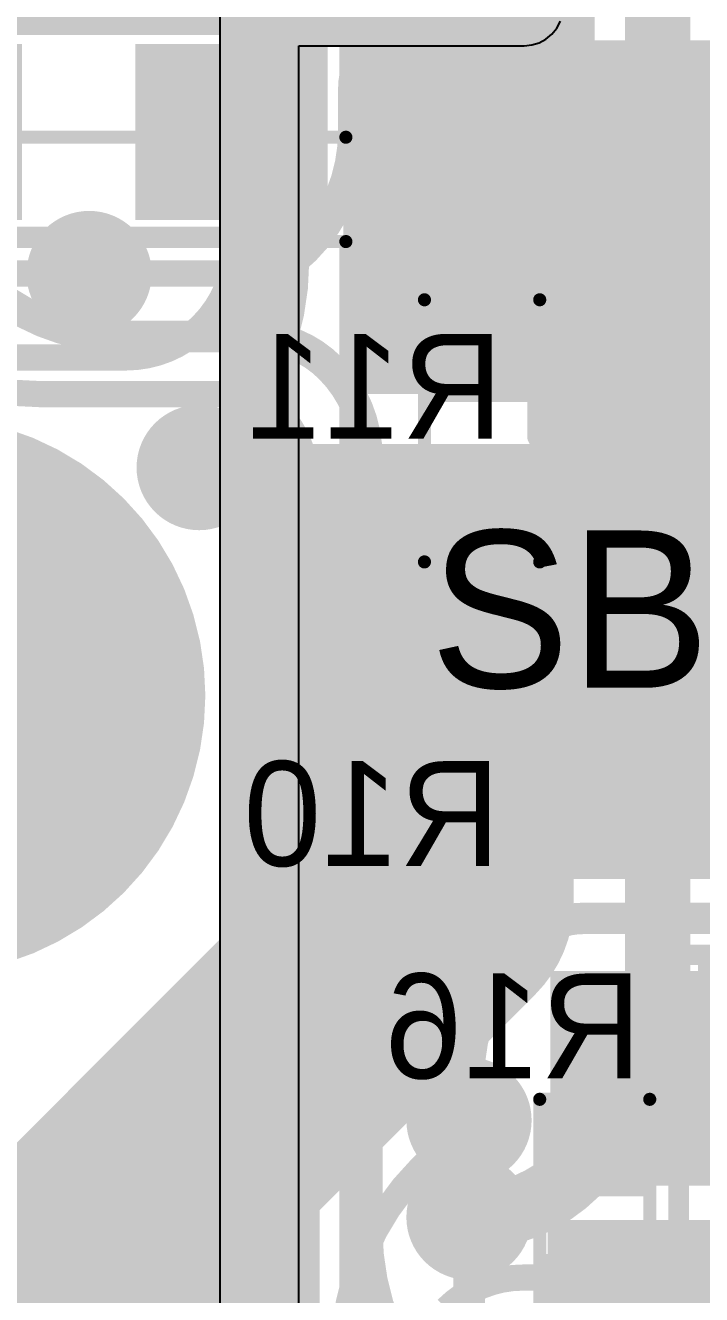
# Model space of a CAD drawing. Header units: millimetres. Extents: x 2.49 to 5.32, y 1.64 to 4.48.
# Drawn here: x 3.8247 to 4.0828, y 2.6385 to 3.1227 of the extents above; entities that cross this region are included whole.
import ezdxf

# ---------------------------------------------------------------- set-up
doc = ezdxf.new("R2010")
doc.units = ezdxf.units.MM
doc.header["$MEASUREMENT"] = 0
for name, color, linetype in [('BottomLayer', 5, 'Continuous'), ('BottomOverlay', 54, 'Continuous'), ('BottomPaste', 16, 'Continuous'), ('BottomSolder', 6, 'Continuous'), ('InternalPlane1', 76, 'Continuous'), ('InternalPlane2', 16, 'Continuous'), ('Mechanical2', 216, 'Continuous'), ('MultiLayer', 9, 'Continuous'), ('PadHoleLayer', 156, 'Continuous'), ('TopLayer', 1, 'Continuous'), ('TopOverlay', 2, 'Continuous'), ('TopPaste', 8, 'Continuous'), ('TopSolder', 216, 'Continuous'), ('ViaHoleLayer', 16, 'Continuous')]:
    doc.layers.add(name, color=color, linetype=linetype)

# ---------------------------------------------------------------- blocks, each defined once
blk = doc.blocks.new('PRT_10474_5')
at = {"layer": 'BottomLayer'}
for points, const_width in [([(-0.18898, 0, 1), (-0.08661, 0, 1)], 0.10236), ([(0.08661, 0, 1), (0.18898, 0, 1)], 0.10236), ([(-0.1878, 0, 1), (-0.0878, 0, 1)], 0.1)]:
    blk.add_lwpolyline(points, format="xyb", close=True, dxfattribs=dict(at, const_width=const_width))
at = {"layer": 'BottomSolder'}
for points, const_width in [([(-0.19098, 0, 1), (-0.08461, 0, 1)], 0.10636), ([(-0.1898, 0, 1), (-0.0858, 0, 1)], 0.104), ([(0.08461, 0, 1), (0.19098, 0, 1)], 0.10636)]:
    blk.add_lwpolyline(points, format="xyb", close=True, dxfattribs=dict(at, const_width=const_width))
at = {"layer": 'InternalPlane1'}
for points, const_width in [([(-0.18813, 0, 1), (-0.08746, 0, 1)], 0.10068), ([(-0.18666, 0, 1), (-0.08893, 0, 1)], 0.09772), ([(0.08746, 0, 1), (0.18813, 0, 1)], 0.10068)]:
    blk.add_lwpolyline(points, format="xyb", close=True, dxfattribs=dict(at, const_width=const_width))
at = {"layer": 'InternalPlane2'}
for points, const_width in [([(-0.18813, 0, 1), (-0.08746, 0, 1)], 0.10068), ([(-0.18666, 0, 1), (-0.08893, 0, 1)], 0.09772)]:
    blk.add_lwpolyline(points, format="xyb", close=True, dxfattribs=dict(at, const_width=const_width))
at = {"layer": 'MultiLayer'}
for points, const_width in [([(-0.18898, 0, 1), (-0.08661, 0, 1)], 0.10236), ([(0.08661, 0, 1), (0.18898, 0, 1)], 0.10236), ([(-0.1878, 0, 1), (-0.0878, 0, 1)], 0.1)]:
    blk.add_lwpolyline(points, format="xyb", close=True, dxfattribs=dict(at, const_width=const_width))
at = {"layer": 'PadHoleLayer'}
for points, const_width in [([(-0.17913, 0, 1), (-0.09646, 0, 1)], 0.08268), ([(0.09646, 0, 1), (0.17913, 0, 1)], 0.08268), ([(-0.17766, 0, 1), (-0.09793, 0, 1)], 0.07972)]:
    blk.add_lwpolyline(points, format="xyb", close=True, dxfattribs=dict(at, const_width=const_width))
at = {"layer": 'TopLayer'}
for points, const_width in [([(-0.18898, 0, 1), (-0.08661, 0, 1)], 0.10236), ([(0.08661, 0, 1), (0.18898, 0, 1)], 0.10236), ([(-0.1878, 0, 1), (-0.0878, 0, 1)], 0.1)]:
    blk.add_lwpolyline(points, format="xyb", close=True, dxfattribs=dict(at, const_width=const_width))
at = {"layer": 'TopOverlay', "const_width": 0.005}
for points in [[(0.311, 0.165), (0.311, -0.16)], [(-0.21, -0.16), (0.311, -0.16)]]:
    blk.add_lwpolyline(points, dxfattribs=at)
at = {"layer": 'TopOverlay', "const_width": 0.0025}
blk.add_lwpolyline([(0.30975, -0.16, 1), (0.31225, -0.16, 1)], format="xyb", close=True, dxfattribs=at)
blk.add_lwpolyline([(0.30975, -0.16, 1), (0.31225, -0.16, 1)], format="xyb", close=True, dxfattribs=at)
at = {"layer": 'TopSolder'}
for points, const_width in [([(-0.19098, 0, 1), (-0.08461, 0, 1)], 0.10636), ([(-0.1898, 0, 1), (-0.0858, 0, 1)], 0.104), ([(0.08461, 0, 1), (0.19098, 0, 1)], 0.10636)]:
    blk.add_lwpolyline(points, format="xyb", close=True, dxfattribs=dict(at, const_width=const_width))
blk = doc.blocks.new('S______B______40')
at = {"layer": 'TopLayer'}
for points in [[(-0.015, -0.0175), (-0.015, 0.0175), (-0.045, -0.0175), (-0.045, 0.0175)], [(0.045, -0.0175), (0.045, 0.0175), (0.015, -0.0175), (0.015, 0.0175)]]:
    blk.add_solid(points, dxfattribs=at)
at = {"layer": 'TopOverlay', "const_width": 0.005}
for points in [[(-0.05, -0.022), (-0.05, 0.022)], [(0.05, 0.022), (-0.05, 0.022)], [(0.05, -0.022), (0.05, 0.022)], [(0.05, -0.022), (-0.05, -0.022)]]:
    blk.add_lwpolyline(points, dxfattribs=at)
at = {"layer": 'TopOverlay', "const_width": 0.0025}
for points in [[(-0.05125, 0.022, 1), (-0.04875, 0.022, 1)], [(-0.05125, 0.022, 1), (-0.04875, 0.022, 1)], [(0.04875, 0.022, 1), (0.05125, 0.022, 1)], [(0.04875, 0.022, 1), (0.05125, 0.022, 1)], [(-0.05125, -0.022, 1), (-0.04875, -0.022, 1)], [(-0.05125, -0.022, 1), (-0.04875, -0.022, 1)], [(0.04875, -0.022, 1), (0.05125, -0.022, 1)], [(0.04875, -0.022, 1), (0.05125, -0.022, 1)]]:
    blk.add_lwpolyline(points, format="xyb", close=True, dxfattribs=at)
at = {"layer": 'TopPaste'}
for points in [[(-0.015, -0.0175), (-0.015, 0.0175), (-0.045, -0.0175), (-0.045, 0.0175)], [(0.045, -0.0175), (0.045, 0.0175), (0.015, -0.0175), (0.015, 0.0175)]]:
    blk.add_solid(points, dxfattribs=at)
at = {"layer": 'TopSolder'}
for points in [[(-0.011, -0.0215), (-0.011, 0.0215), (-0.049, -0.0215), (-0.049, 0.0215)], [(0.049, -0.0215), (0.049, 0.0215), (0.011, -0.0215), (0.011, 0.0215)]]:
    blk.add_solid(points, dxfattribs=at)
blk = doc.blocks.new('R__0603_B_52')
at = {"layer": 'BottomLayer'}
for points in [[(-0.015, -0.0175), (-0.015, 0.0175), (-0.045, -0.0175), (-0.045, 0.0175)], [(0.045, -0.0175), (0.045, 0.0175), (0.015, -0.0175), (0.015, 0.0175)]]:
    blk.add_solid(points, dxfattribs=at)
at = {"layer": 'BottomOverlay', "const_width": 0.005}
for points in [[(-0.048, -0.021), (-0.048, 0.021)], [(0.048, 0.021), (-0.048, 0.021)], [(0.048, -0.021), (0.048, 0.021)], [(0.048, -0.021), (-0.048, -0.021)]]:
    blk.add_lwpolyline(points, dxfattribs=at)
at = {"layer": 'BottomOverlay', "const_width": 0.0025}
for points in [[(-0.04925, 0.021, 1), (-0.04675, 0.021, 1)], [(-0.04925, 0.021, 1), (-0.04675, 0.021, 1)], [(0.04675, 0.021, 1), (0.04925, 0.021, 1)], [(0.04675, 0.021, 1), (0.04925, 0.021, 1)], [(-0.04925, -0.021, 1), (-0.04675, -0.021, 1)], [(-0.04925, -0.021, 1), (-0.04675, -0.021, 1)], [(0.04675, -0.021, 1), (0.04925, -0.021, 1)], [(0.04675, -0.021, 1), (0.04925, -0.021, 1)]]:
    blk.add_lwpolyline(points, format="xyb", close=True, dxfattribs=at)
at = {"layer": 'BottomPaste'}
for points in [[(-0.015, -0.0175), (-0.015, 0.0175), (-0.045, -0.0175), (-0.045, 0.0175)], [(0.045, -0.0175), (0.045, 0.0175), (0.015, -0.0175), (0.015, 0.0175)]]:
    blk.add_solid(points, dxfattribs=at)
at = {"layer": 'BottomSolder'}
for points in [[(-0.011, -0.0215), (-0.011, 0.0215), (-0.049, -0.0215), (-0.049, 0.0215)], [(0.049, -0.0215), (0.049, 0.0215), (0.011, -0.0215), (0.011, 0.0215)]]:
    blk.add_solid(points, dxfattribs=at)
blk = doc.blocks.new('RES_2512_B_57')
at = {"layer": 'BottomLayer'}
for points in [[(-0.15945, -0.06693), (-0.09646, -0.06693), (-0.15945, 0.06693), (-0.09646, 0.06693)], [(0.09646, -0.06693), (0.15945, -0.06693), (0.09646, 0.06693), (0.15945, 0.06693)]]:
    blk.add_solid(points, dxfattribs=at)
at = {"layer": 'BottomOverlay', "const_width": 0.01}
for points in [[(0.16679, 0.073), (-0.167, 0.073)], [(-0.167, 0.073), (-0.167, -0.073)], [(0.16679, 0.073), (0.16679, -0.073)], [(0.16679, -0.073), (-0.167, -0.073)]]:
    blk.add_lwpolyline(points, dxfattribs=at)
at = {"layer": 'BottomOverlay', "const_width": 0.005}
for points in [[(-0.1695, 0.073, 1), (-0.1645, 0.073, 1)], [(-0.1695, 0.073, 1), (-0.1645, 0.073, 1)], [(0.16429, 0.073, 1), (0.16929, 0.073, 1)], [(0.16429, 0.073, 1), (0.16929, 0.073, 1)], [(-0.1695, -0.073, 1), (-0.1645, -0.073, 1)], [(-0.1695, -0.073, 1), (-0.1645, -0.073, 1)], [(0.16429, -0.073, 1), (0.16929, -0.073, 1)], [(0.16429, -0.073, 1), (0.16929, -0.073, 1)]]:
    blk.add_lwpolyline(points, format="xyb", close=True, dxfattribs=at)
at = {"layer": 'BottomPaste'}
for points in [[(-0.15945, -0.06693), (-0.09646, -0.06693), (-0.15945, 0.06693), (-0.09646, 0.06693)], [(0.09646, -0.06693), (0.15945, -0.06693), (0.09646, 0.06693), (0.15945, 0.06693)]]:
    blk.add_solid(points, dxfattribs=at)
at = {"layer": 'BottomSolder'}
for points in [[(-0.16345, -0.07093), (-0.09246, -0.07093), (-0.16345, 0.07093), (-0.09246, 0.07093)], [(0.09246, -0.07093), (0.16345, -0.07093), (0.09246, 0.07093), (0.16345, 0.07093)]]:
    blk.add_solid(points, dxfattribs=at)
blk = doc.blocks.new('RES_2512_B_58')
at = {"layer": 'BottomLayer'}
for points in [[(-0.15945, -0.06693), (-0.09646, -0.06693), (-0.15945, 0.06693), (-0.09646, 0.06693)], [(0.09646, -0.06693), (0.15945, -0.06693), (0.09646, 0.06693), (0.15945, 0.06693)]]:
    blk.add_solid(points, dxfattribs=at)
at = {"layer": 'BottomOverlay', "const_width": 0.01}
for points in [[(0.16679, 0.073), (-0.167, 0.073)], [(-0.167, 0.073), (-0.167, -0.073)], [(0.16679, 0.073), (0.16679, -0.073)], [(0.16679, -0.073), (-0.167, -0.073)]]:
    blk.add_lwpolyline(points, dxfattribs=at)
at = {"layer": 'BottomOverlay', "const_width": 0.005}
for points in [[(-0.1695, 0.073, 1), (-0.1645, 0.073, 1)], [(-0.1695, 0.073, 1), (-0.1645, 0.073, 1)], [(0.16429, 0.073, 1), (0.16929, 0.073, 1)], [(0.16429, 0.073, 1), (0.16929, 0.073, 1)], [(-0.1695, -0.073, 1), (-0.1645, -0.073, 1)], [(-0.1695, -0.073, 1), (-0.1645, -0.073, 1)], [(0.16429, -0.073, 1), (0.16929, -0.073, 1)], [(0.16429, -0.073, 1), (0.16929, -0.073, 1)]]:
    blk.add_lwpolyline(points, format="xyb", close=True, dxfattribs=at)
at = {"layer": 'BottomPaste'}
for points in [[(-0.15945, -0.06693), (-0.09646, -0.06693), (-0.15945, 0.06693), (-0.09646, 0.06693)], [(0.09646, -0.06693), (0.15945, -0.06693), (0.09646, 0.06693), (0.15945, 0.06693)]]:
    blk.add_solid(points, dxfattribs=at)
at = {"layer": 'BottomSolder'}
for points in [[(-0.16345, -0.07093), (-0.09246, -0.07093), (-0.16345, 0.07093), (-0.09246, 0.07093)], [(0.09246, -0.07093), (0.16345, -0.07093), (0.09246, 0.07093), (0.16345, 0.07093)]]:
    blk.add_solid(points, dxfattribs=at)
blk = doc.blocks.new('PRT_10474_77')
at = {"layer": 'TopOverlay', "const_width": 0.005}
for points in [[(0.311, 0.165), (-0.21, 0.165)], [(0.311, -0.16), (0.311, 0.165)]]:
    blk.add_lwpolyline(points, dxfattribs=at)
at = {"layer": 'TopOverlay', "const_width": 0.0025}
blk.add_lwpolyline([(0.30975, 0.165, 1), (0.31225, 0.165, 1)], format="xyb", close=True, dxfattribs=at)
blk.add_lwpolyline([(0.30975, 0.165, 1), (0.31225, 0.165, 1)], format="xyb", close=True, dxfattribs=at)
blk = doc.blocks.new('SOD_123W_B_81')
at = {"layer": 'BottomLayer'}
for points in [[(-0.08465, -0.02953), (-0.02559, -0.02953), (-0.08465, 0.02953), (-0.02559, 0.02953)], [(0.02559, -0.02953), (0.08465, -0.02953), (0.02559, 0.02953), (0.08465, 0.02953)]]:
    blk.add_solid(points, dxfattribs=at)
at = {"layer": 'BottomOverlay', "const_width": 0.00787}
for points in [[(-0.09112, 0.04), (-0.09112, -0.041)], [(0.09088, 0.04), (-0.09112, 0.04)], [(0.09088, 0.04), (0.09088, -0.041)], [(0.09088, -0.041), (-0.09112, -0.041)]]:
    blk.add_lwpolyline(points, dxfattribs=at)
at = {"layer": 'BottomOverlay', "const_width": 0.00394}
for points in [[(-0.09309, 0.04, 1), (-0.08915, 0.04, 1)], [(-0.09309, 0.04, 1), (-0.08915, 0.04, 1)], [(0.08891, 0.04, 1), (0.09285, 0.04, 1)], [(0.08891, 0.04, 1), (0.09285, 0.04, 1)], [(-0.09309, -0.041, 1), (-0.08915, -0.041, 1)], [(-0.09309, -0.041, 1), (-0.08915, -0.041, 1)], [(0.08891, -0.041, 1), (0.09285, -0.041, 1)], [(0.08891, -0.041, 1), (0.09285, -0.041, 1)]]:
    blk.add_lwpolyline(points, format="xyb", close=True, dxfattribs=at)
at = {"layer": 'BottomOverlay'}
blk.add_solid([(0.09088, -0.04291), (0.13988, -0.04291), (0.09088, 0.04309), (0.13988, 0.04309)], dxfattribs=at)
at = {"layer": 'BottomPaste'}
for points in [[(-0.08465, -0.02953), (-0.02559, -0.02953), (-0.08465, 0.02953), (-0.02559, 0.02953)], [(0.02559, -0.02953), (0.08465, -0.02953), (0.02559, 0.02953), (0.08465, 0.02953)]]:
    blk.add_solid(points, dxfattribs=at)
at = {"layer": 'BottomSolder'}
for points in [[(-0.08865, -0.03353), (-0.02159, -0.03353), (-0.08865, 0.03353), (-0.02159, 0.03353)], [(0.02159, -0.03353), (0.08865, -0.03353), (0.02159, 0.03353), (0.08865, 0.03353)]]:
    blk.add_solid(points, dxfattribs=at)
blk = doc.blocks.new('SOD_123W_B_85')
at = {"layer": 'BottomLayer'}
for points in [[(-0.08465, -0.02953), (-0.02559, -0.02953), (-0.08465, 0.02953), (-0.02559, 0.02953)], [(0.02559, -0.02953), (0.08465, -0.02953), (0.02559, 0.02953), (0.08465, 0.02953)]]:
    blk.add_solid(points, dxfattribs=at)
at = {"layer": 'BottomOverlay', "const_width": 0.00787}
for points in [[(-0.09112, -0.041), (-0.09112, 0.04)], [(0.09088, 0.04), (-0.09112, 0.04)], [(0.09088, -0.041), (0.09088, 0.04)], [(0.09088, -0.041), (-0.09112, -0.041)]]:
    blk.add_lwpolyline(points, dxfattribs=at)
at = {"layer": 'BottomOverlay', "const_width": 0.00394}
for points in [[(-0.09309, 0.04, 1), (-0.08915, 0.04, 1)], [(-0.09309, 0.04, 1), (-0.08915, 0.04, 1)], [(0.08891, 0.04, 1), (0.09285, 0.04, 1)], [(0.08891, 0.04, 1), (0.09285, 0.04, 1)], [(-0.09309, -0.041, 1), (-0.08915, -0.041, 1)], [(-0.09309, -0.041, 1), (-0.08915, -0.041, 1)], [(0.08891, -0.041, 1), (0.09285, -0.041, 1)], [(0.08891, -0.041, 1), (0.09285, -0.041, 1)]]:
    blk.add_lwpolyline(points, format="xyb", close=True, dxfattribs=at)
at = {"layer": 'BottomOverlay'}
blk.add_solid([(0.09088, -0.043), (0.13988, -0.043), (0.09088, 0.043), (0.13988, 0.043)], dxfattribs=at)
at = {"layer": 'BottomPaste'}
for points in [[(-0.08465, -0.02953), (-0.02559, -0.02953), (-0.08465, 0.02953), (-0.02559, 0.02953)], [(0.02559, -0.02953), (0.08465, -0.02953), (0.02559, 0.02953), (0.08465, 0.02953)]]:
    blk.add_solid(points, dxfattribs=at)
at = {"layer": 'BottomSolder'}
for points in [[(-0.08865, -0.03353), (-0.02159, -0.03353), (-0.08865, 0.03353), (-0.02159, 0.03353)], [(0.02159, -0.03353), (0.08865, -0.03353), (0.02159, 0.03353), (0.08865, 0.03353)]]:
    blk.add_solid(points, dxfattribs=at)

msp = doc.modelspace()

# ---------------------------------------------------------------- linework, layer by layer
at = {"layer": 'BottomLayer'}
for points, const_width in [([(3.91434, 3.11634), (3.969, 3.171)], 0.012), ([(3.95, 3.08219), (3.95, 3.09813)], 0.012), ([(3.849, 3.028), (3.909, 3.028)], 0.01), ([(3.86011, 3.004), (3.91203, 3.004)], 0.012), ([(3.83042, 2.982), (3.9041, 2.982)], 0.01), ([(3.955, 2.66342), (3.955, 2.9582)], 0.012), ([(3.932, 2.37966), (3.932, 2.94844)], 0.01), ([(3.90961, 2.412), (3.90961, 2.90907)], 0.01), ([(4.03738, 2.782), (4.245, 2.782)], 0.012), ([(4.01331, 2.76869), (4.019, 2.77438)], 0.012), ([(3.994, 2.705), (3.994, 2.72208)], 0.012), ([(3.994, 2.63797), (3.994, 2.668)], 0.012)]:
    msp.add_lwpolyline(points, dxfattribs=dict(at, const_width=const_width))
for points, const_width in [([(3.95839, 3.11839, -0.198912), (3.984, 3.129)], 0.012), ([(3.95, 3.09813, -0.198912), (3.95839, 3.11839)], 0.012), ([(3.9023, 3.09638, -0.121792), (3.91434, 3.11634)], 0.012), ([(3.90012, 3.082, -0.075296), (3.9023, 3.09638)], 0.012), ([(3.90012, 3.082, -0.054715), (3.90156, 3.09515)], 0.012), ([(3.95, 3.08219, -0.198912), (3.93139, 3.03728)], 0.012), ([(3.93139, 3.03728, -0.198912), (3.909, 3.028)], 0.012), ([(3.86011, 3.004, -0.198912), (3.807, 3.026)], 0.012), ([(3.83042, 2.982, -0.198912), (3.75971, 3.01129)], 0.01), ([(3.91203, 3.004, -0.198912), (3.941, 2.992)], 0.012), ([(3.941, 2.992, -0.198912), (3.955, 2.9582)], 0.012), ([(3.9041, 2.982, -0.198912), (3.921, 2.975)], 0.01), ([(3.921, 2.975, -0.198912), (3.932, 2.94844)], 0.01), ([(3.891, 2.954, -0.198912), (3.90961, 2.90907)], 0.01), ([(4.019, 2.77438, -0.198912), (4.03738, 2.782)], 0.012), ([(3.994, 2.72208, -0.198912), (4.01331, 2.76869)], 0.012), ([(3.98429, 2.59271, -0.198912), (3.955, 2.66342)], 0.012), ([(4.006, 2.609, -0.198912), (3.994, 2.63797)], 0.012)]:
    msp.add_lwpolyline(points, format="xyb", dxfattribs=dict(at, const_width=const_width))
for points, const_width in [([(3.95539, 3.11839, 1), (3.96139, 3.11839, 1)], 0.006), ([(3.95539, 3.11839, 1), (3.96139, 3.11839, 1)], 0.006), ([(3.91134, 3.11634, 1), (3.91734, 3.11634, 1)], 0.006), ([(3.91134, 3.11634, 1), (3.91734, 3.11634, 1)], 0.006), ([(3.96959, 3.10021, 1), (3.98141, 3.10021, 1)], 0.01181), ([(3.99509, 3.10021, 1), (4.00691, 3.10021, 1)], 0.01181), ([(3.947, 3.09813, 1), (3.953, 3.09813, 1)], 0.006), ([(3.947, 3.09813, 1), (3.953, 3.09813, 1)], 0.006), ([(3.89856, 3.09515, 1), (3.90456, 3.09515, 1)], 0.006), ([(3.8993, 3.09638, 1), (3.9053, 3.09638, 1)], 0.006), ([(3.8993, 3.09638, 1), (3.9053, 3.09638, 1)], 0.006), ([(3.89712, 3.082, 1), (3.90312, 3.082, 1)], 0.006), ([(3.89712, 3.082, 1), (3.90312, 3.082, 1)], 0.006), ([(3.947, 3.08219, 1), (3.953, 3.08219, 1)], 0.006), ([(3.947, 3.08219, 1), (3.953, 3.08219, 1)], 0.006), ([(3.96959, 3.06842, 1), (3.98141, 3.06842, 1)], 0.01181), ([(3.99509, 3.06842, 1), (4.00691, 3.06842, 1)], 0.01181), ([(3.96959, 3.03662, 1), (3.98141, 3.03662, 1)], 0.01181), ([(3.99509, 3.03662, 1), (4.00691, 3.03662, 1)], 0.01181), ([(3.92839, 3.03728, 1), (3.93439, 3.03728, 1)], 0.006), ([(3.92839, 3.03728, 1), (3.93439, 3.03728, 1)], 0.006), ([(3.84457, 3.028, 1), (3.85343, 3.028, 1)], 0.00886), ([(3.8465, 3.028, 1), (3.8515, 3.028, 1)], 0.005), ([(3.906, 3.028, 1), (3.912, 3.028, 1)], 0.006), ([(3.9065, 3.028, 1), (3.9115, 3.028, 1)], 0.005), ([(3.85711, 3.004, 1), (3.86311, 3.004, 1)], 0.006), ([(3.85711, 3.004, 1), (3.86311, 3.004, 1)], 0.006), ([(3.90903, 3.004, 1), (3.91503, 3.004, 1)], 0.006), ([(3.90903, 3.004, 1), (3.91503, 3.004, 1)], 0.006), ([(3.938, 2.992, 1), (3.944, 2.992, 1)], 0.006), ([(3.938, 2.992, 1), (3.944, 2.992, 1)], 0.006), ([(3.82792, 2.982, 1), (3.83292, 2.982, 1)], 0.005), ([(3.82792, 2.982, 1), (3.83292, 2.982, 1)], 0.005), ([(3.9016, 2.982, 1), (3.9066, 2.982, 1)], 0.005), ([(3.9016, 2.982, 1), (3.9066, 2.982, 1)], 0.005), ([(3.9185, 2.975, 1), (3.9235, 2.975, 1)], 0.005), ([(3.9185, 2.975, 1), (3.9235, 2.975, 1)], 0.005), ([(3.952, 2.9582, 1), (3.958, 2.9582, 1)], 0.006), ([(3.952, 2.9582, 1), (3.958, 2.9582, 1)], 0.006), ([(3.88657, 2.954, 1), (3.89543, 2.954, 1)], 0.00886), ([(3.8885, 2.954, 1), (3.8935, 2.954, 1)], 0.005), ([(3.9295, 2.94844, 1), (3.9345, 2.94844, 1)], 0.005), ([(3.9295, 2.94844, 1), (3.9345, 2.94844, 1)], 0.005), ([(3.90711, 2.90907, 1), (3.91211, 2.90907, 1)], 0.005), ([(3.90711, 2.90907, 1), (3.91211, 2.90907, 1)], 0.005), ([(4.03439, 2.782, 1), (4.04038, 2.782, 1)], 0.006), ([(4.03439, 2.782, 1), (4.04038, 2.782, 1)], 0.006), ([(4.016, 2.77438, 1), (4.022, 2.77438, 1)], 0.006), ([(4.016, 2.77438, 1), (4.022, 2.77438, 1)], 0.006), ([(4.01031, 2.76869, 1), (4.01631, 2.76869, 1)], 0.006), ([(4.01031, 2.76869, 1), (4.01631, 2.76869, 1)], 0.006), ([(3.991, 2.72208, 1), (3.997, 2.72208, 1)], 0.006), ([(3.991, 2.72208, 1), (3.997, 2.72208, 1)], 0.006), ([(3.98957, 2.705, 1), (3.99843, 2.705, 1)], 0.00886), ([(3.991, 2.705, 1), (3.997, 2.705, 1)], 0.006), ([(3.98957, 2.668, 1), (3.99843, 2.668, 1)], 0.00886), ([(3.991, 2.668, 1), (3.997, 2.668, 1)], 0.006), ([(3.952, 2.66342, 1), (3.958, 2.66342, 1)], 0.006), ([(3.952, 2.66342, 1), (3.958, 2.66342, 1)], 0.006), ([(3.991, 2.63797, 1), (3.997, 2.63797, 1)], 0.006), ([(3.991, 2.63797, 1), (3.997, 2.63797, 1)], 0.006)]:
    msp.add_lwpolyline(points, format="xyb", close=True, dxfattribs=dict(at, const_width=const_width))
for points in [[(4.02295, 2.797), (4.134, 2.797), (4.02295, 3.115), (4.134, 3.115)], [(4.145, 2.762), (4.025, 2.762), (4.145, 2.68), (4.025, 2.68)], [(4.145, 2.667), (4.024, 2.667), (4.145, 2.62), (4.024, 2.62)]]:
    msp.add_solid(points, dxfattribs=at)
at = {"layer": 'BottomSolder'}
for points, const_width in [([(3.96759, 3.10021, 1), (3.98341, 3.10021, 1)], 0.01581), ([(3.99309, 3.10021, 1), (4.00891, 3.10021, 1)], 0.01581), ([(3.96759, 3.06842, 1), (3.98341, 3.06842, 1)], 0.01581), ([(3.99309, 3.06842, 1), (4.00891, 3.06842, 1)], 0.01581), ([(3.96759, 3.03662, 1), (3.98341, 3.03662, 1)], 0.01581), ([(3.99309, 3.03662, 1), (4.00891, 3.03662, 1)], 0.01581), ([(3.84257, 3.028, 1), (3.85543, 3.028, 1)], 0.01286), ([(3.88457, 2.954, 1), (3.89743, 2.954, 1)], 0.01286), ([(3.98757, 2.705, 1), (4.00043, 2.705, 1)], 0.01286), ([(3.98757, 2.668, 1), (4.00043, 2.668, 1)], 0.01286)]:
    msp.add_lwpolyline(points, format="xyb", close=True, dxfattribs=dict(at, const_width=const_width))
at = {"layer": 'InternalPlane1'}
for p, q in [((3.89893, 3.127), (3.89893, 2.617)), ((4.02753, 3.12163), (4.02893, 3.12423)), ((4.02337, 3.11747), (4.02566, 3.11934)), ((4.02566, 3.11934), (4.02753, 3.12163)), ((3.92907, 2.62307), (3.92907, 3.11493)), ((3.92907, 3.11493), (4.015, 3.11493)), ((4.015, 3.11493), (4.01794, 3.11522)), ((4.01794, 3.11522), (4.02077, 3.11607)), ((4.02077, 3.11607), (4.02337, 3.11747))]:
    msp.add_line(p, q, dxfattribs=at)
at = {"layer": 'InternalPlane1', "const_width": 0.03}
for points in [[(4.015, 3.13), (4.015, 3.695)], [(3.914, 3.127), (3.914, 3.401)], [(3.914, 2.617), (3.914, 3.13)], [(3.914, 3.13), (4.015, 3.13)]]:
    msp.add_lwpolyline(points, dxfattribs=at)
at = {"layer": 'InternalPlane1'}
for points, const_width in [([(3.9065, 3.13, 1), (3.9215, 3.13, 1)], 0.015), ([(3.9065, 3.13, 1), (3.9215, 3.13, 1)], 0.015), ([(4.0075, 3.13, 1), (4.0225, 3.13, 1)], 0.015), ([(4.0075, 3.13, 1), (4.0225, 3.13, 1)], 0.015), ([(3.9065, 3.127, 1), (3.9215, 3.127, 1)], 0.015), ([(3.83705, 3.028, 1), (3.86095, 3.028, 1)], 0.02391), ([(3.87905, 2.954, 1), (3.90295, 2.954, 1)], 0.02391), ([(3.98205, 2.705, 1), (4.00595, 2.705, 1)], 0.02391), ([(3.98205, 2.668, 1), (4.00595, 2.668, 1)], 0.02391)]:
    msp.add_lwpolyline(points, format="xyb", close=True, dxfattribs=dict(at, const_width=const_width))
at = {"layer": 'InternalPlane2', "const_width": 0.02391}
for points in [[(3.96355, 3.10021, 1), (3.98745, 3.10021, 1)], [(3.98905, 3.10021, 1), (4.01295, 3.10021, 1)], [(3.96355, 3.06842, 1), (3.98745, 3.06842, 1)], [(3.98905, 3.06842, 1), (4.01295, 3.06842, 1)], [(3.96355, 3.03662, 1), (3.98745, 3.03662, 1)], [(3.98905, 3.03662, 1), (4.01295, 3.03662, 1)], [(3.83705, 3.028, 1), (3.86095, 3.028, 1)], [(3.87905, 2.954, 1), (3.90295, 2.954, 1)], [(3.98205, 2.705, 1), (4.00595, 2.705, 1)], [(3.98205, 2.668, 1), (4.00595, 2.668, 1)]]:
    msp.add_lwpolyline(points, format="xyb", close=True, dxfattribs=at)
at = {"layer": 'Mechanical2', "const_width": 0.015}
msp.add_lwpolyline([(5.30364, 3.062, 1), (2.50836, 3.062, 1)], format="xyb", close=True, dxfattribs=at)
at = {"layer": 'MultiLayer'}
for points, const_width in [([(3.96959, 3.10021, 1), (3.98141, 3.10021, 1)], 0.01181), ([(3.99509, 3.10021, 1), (4.00691, 3.10021, 1)], 0.01181), ([(3.96959, 3.06842, 1), (3.98141, 3.06842, 1)], 0.01181), ([(3.99509, 3.06842, 1), (4.00691, 3.06842, 1)], 0.01181), ([(3.96959, 3.03662, 1), (3.98141, 3.03662, 1)], 0.01181), ([(3.99509, 3.03662, 1), (4.00691, 3.03662, 1)], 0.01181), ([(3.84457, 3.028, 1), (3.85343, 3.028, 1)], 0.00886), ([(3.88657, 2.954, 1), (3.89543, 2.954, 1)], 0.00886), ([(3.98957, 2.705, 1), (3.99843, 2.705, 1)], 0.00886), ([(3.98957, 2.668, 1), (3.99843, 2.668, 1)], 0.00886)]:
    msp.add_lwpolyline(points, format="xyb", close=True, dxfattribs=dict(at, const_width=const_width))
at = {"layer": 'TopLayer'}
for points, const_width in [([(3.905, 3.03938), (3.905, 3.28913)], 0.01), ([(4.066, 2.75742), (4.066, 3.26233)], 0.025), ([(3.928, 3.03242), (3.928, 3.216)], 0.01), ([(3.66973, 3.028), (3.849, 3.028)], 0.01), ([(3.736, 2.996), (3.86303, 2.996)], 0.01), ([(3.891, 2.954), (3.89871, 2.96171)], 0.01), ([(3.999, 2.863), (3.999, 2.938)], 0.05), ([(3.984, 2.78841), (3.984, 2.848)], 0.1), ([(3.984, 2.848), (3.999, 2.863)], 0.05), ([(3.787, 2.59141), (3.984, 2.78841)], 0.1), ([(3.97549, 2.68649), (3.994, 2.705)], 0.01), ([(4.03497, 2.68497), (4.03671, 2.68671)], 0.025), ([(4.01455, 2.645), (4.054, 2.645)], 0.01), ([(4.054, 2.645), (4.271, 2.645)], 0.012)]:
    msp.add_lwpolyline(points, dxfattribs=dict(at, const_width=const_width))
for points, const_width in [([(3.96959, 3.10021, 1), (3.98141, 3.10021, 1)], 0.01181), ([(3.99509, 3.10021, 1), (4.00691, 3.10021, 1)], 0.01181), ([(3.96959, 3.06842, 1), (3.98141, 3.06842, 1)], 0.01181), ([(3.99509, 3.06842, 1), (4.00691, 3.06842, 1)], 0.01181), ([(3.96959, 3.03662, 1), (3.98141, 3.03662, 1)], 0.01181), ([(3.99509, 3.03662, 1), (4.00691, 3.03662, 1)], 0.01181), ([(3.9025, 3.03938, 1), (3.9075, 3.03938, 1)], 0.005), ([(3.9025, 3.03938, 1), (3.9075, 3.03938, 1)], 0.005), ([(3.84457, 3.028, 1), (3.85343, 3.028, 1)], 0.00886), ([(3.9255, 3.03242, 1), (3.9305, 3.03242, 1)], 0.005), ([(3.9255, 3.03242, 1), (3.9305, 3.03242, 1)], 0.005), ([(3.8465, 3.028, 1), (3.8515, 3.028, 1)], 0.005), ([(3.8895, 3.008, 1), (3.8945, 3.008, 1)], 0.005), ([(3.8895, 3.008, 1), (3.8945, 3.008, 1)], 0.005), ([(3.86053, 2.996, 1), (3.86553, 2.996, 1)], 0.005), ([(3.86053, 2.996, 1), (3.86553, 2.996, 1)], 0.005), ([(3.89621, 2.96171, 1), (3.90121, 2.96171, 1)], 0.005), ([(3.89621, 2.96171, 1), (3.90121, 2.96171, 1)], 0.005), ([(3.88657, 2.954, 1), (3.89543, 2.954, 1)], 0.00886), ([(3.8885, 2.954, 1), (3.8935, 2.954, 1)], 0.005), ([(3.9865, 2.938, 1), (4.0115, 2.938, 1)], 0.025), ([(3.959, 2.848, 1), (4.009, 2.848, 1)], 0.05), ([(3.9865, 2.863, 1), (4.0115, 2.863, 1)], 0.025), ([(3.9865, 2.863, 1), (4.0115, 2.863, 1)], 0.025), ([(3.9715, 2.848, 1), (3.9965, 2.848, 1)], 0.025), ([(3.959, 2.78841, 1), (4.009, 2.78841, 1)], 0.05), ([(3.959, 2.78841, 1), (4.009, 2.78841, 1)], 0.05), ([(4.05975, 2.75742, 1), (4.07225, 2.75742, 1)], 0.0125), ([(4.05975, 2.75742, 1), (4.07225, 2.75742, 1)], 0.0125), ([(3.98957, 2.705, 1), (3.99843, 2.705, 1)], 0.00886), ([(3.9915, 2.705, 1), (3.9965, 2.705, 1)], 0.005), ([(4.02872, 2.68497, 1), (4.04122, 2.68497, 1)], 0.0125), ([(4.02872, 2.68497, 1), (4.04122, 2.68497, 1)], 0.0125), ([(4.03046, 2.68671, 1), (4.04296, 2.68671, 1)], 0.0125), ([(4.03046, 2.68671, 1), (4.04296, 2.68671, 1)], 0.0125), ([(3.97299, 2.68649, 1), (3.97799, 2.68649, 1)], 0.005), ([(3.97299, 2.68649, 1), (3.97799, 2.68649, 1)], 0.005), ([(3.98775, 2.668, 1), (4.00025, 2.668, 1)], 0.0125), ([(3.98957, 2.668, 1), (3.99843, 2.668, 1)], 0.00886), ([(4.01205, 2.645, 1), (4.01705, 2.645, 1)], 0.005), ([(4.01205, 2.645, 1), (4.01705, 2.645, 1)], 0.005), ([(4.051, 2.645, 1), (4.057, 2.645, 1)], 0.006), ([(4.0515, 2.645, 1), (4.0565, 2.645, 1)], 0.005), ([(3.762, 2.59141, 1), (3.812, 2.59141, 1)], 0.05)]:
    msp.add_lwpolyline(points, format="xyb", close=True, dxfattribs=dict(at, const_width=const_width))
for points, const_width in [([(3.905, 3.03938, -0.198912), (3.892, 3.008)], 0.01), ([(3.928, 3.03242, -0.198912), (3.89871, 2.96171)], 0.01), ([(3.892, 3.008, -0.198912), (3.86303, 2.996)], 0.01), ([(4.066, 2.75742, -0.198912), (4.03671, 2.68671)], 0.025), ([(4.03497, 2.68497, -0.198912), (3.994, 2.668)], 0.025), ([(3.9462, 2.61578, -0.198912), (3.97549, 2.68649)], 0.01), ([(3.98557, 2.633, -0.198912), (4.01455, 2.645)], 0.01)]:
    msp.add_lwpolyline(points, format="xyb", dxfattribs=dict(at, const_width=const_width))
for points in [[(3.946, 2.982), (4.042, 2.982), (3.946, 3.224), (4.042, 3.224)], [(3.927, 2.848), (4.042, 2.848), (3.927, 2.963), (4.042, 2.963)]]:
    msp.add_solid(points, dxfattribs=at)
at = {"layer": 'TopSolder'}
for points, const_width in [([(3.96759, 3.10021, 1), (3.98341, 3.10021, 1)], 0.01581), ([(3.99309, 3.10021, 1), (4.00891, 3.10021, 1)], 0.01581), ([(3.96759, 3.06842, 1), (3.98341, 3.06842, 1)], 0.01581), ([(3.99309, 3.06842, 1), (4.00891, 3.06842, 1)], 0.01581), ([(3.96759, 3.03662, 1), (3.98341, 3.03662, 1)], 0.01581), ([(3.99309, 3.03662, 1), (4.00891, 3.03662, 1)], 0.01581), ([(3.84257, 3.028, 1), (3.85543, 3.028, 1)], 0.01286), ([(3.88457, 2.954, 1), (3.89743, 2.954, 1)], 0.01286), ([(3.98757, 2.705, 1), (4.00043, 2.705, 1)], 0.01286), ([(3.98757, 2.668, 1), (4.00043, 2.668, 1)], 0.01286)]:
    msp.add_lwpolyline(points, format="xyb", close=True, dxfattribs=dict(at, const_width=const_width))
at = {"layer": 'ViaHoleLayer', "const_width": 0.00591}
for points in [[(3.97255, 3.10021, 1), (3.97845, 3.10021, 1)], [(3.99805, 3.10021, 1), (4.00395, 3.10021, 1)], [(3.97255, 3.06842, 1), (3.97845, 3.06842, 1)], [(3.99805, 3.06842, 1), (4.00395, 3.06842, 1)], [(3.97255, 3.03662, 1), (3.97845, 3.03662, 1)], [(3.99805, 3.03662, 1), (4.00395, 3.03662, 1)], [(3.84605, 3.028, 1), (3.85195, 3.028, 1)], [(3.88805, 2.954, 1), (3.89395, 2.954, 1)], [(3.99105, 2.705, 1), (3.99695, 2.705, 1)], [(3.99105, 2.668, 1), (3.99695, 2.668, 1)]]:
    msp.add_lwpolyline(points, format="xyb", close=True, dxfattribs=at)

# ---------------------------------------------------------------- block references
for name, p, rotation in [('PRT_10474_77', (3.782, 3.391), 270), ('SOD_123W_B_81', (3.845, 3.082), 180), ('RES_2512_B_57', (4.188, 3.039), 180), ('PRT_10474_5', (3.787, 2.7292), 90), ('S______B______40', (3.999, 2.968), 270), ('RES_2512_B_58', (4.188, 2.876), 180), ('SOD_123W_B_85', (4.115, 2.677), 270), ('R__0603_B_52', (4.042, 2.665), 270)]:
    msp.add_blockref(name, p, dxfattribs=dict(rotation=rotation))

# ---------------------------------------------------------------- texts
at = {"layer": 'BottomOverlay', "text_generation_flag": 2}
for s, p in [('R11', (4.007, 2.965)), ('R10', (4.006, 2.802)), ('R16', (4.06, 2.721))]:
    msp.add_text(s, height=0.04, dxfattribs=at).set_placement(p)
at = {"layer": 'TopOverlay'}
msp.add_text('SB1', height=0.06, dxfattribs=at).set_placement((3.979, 2.87))

doc.saveas('drawing.dxf')
